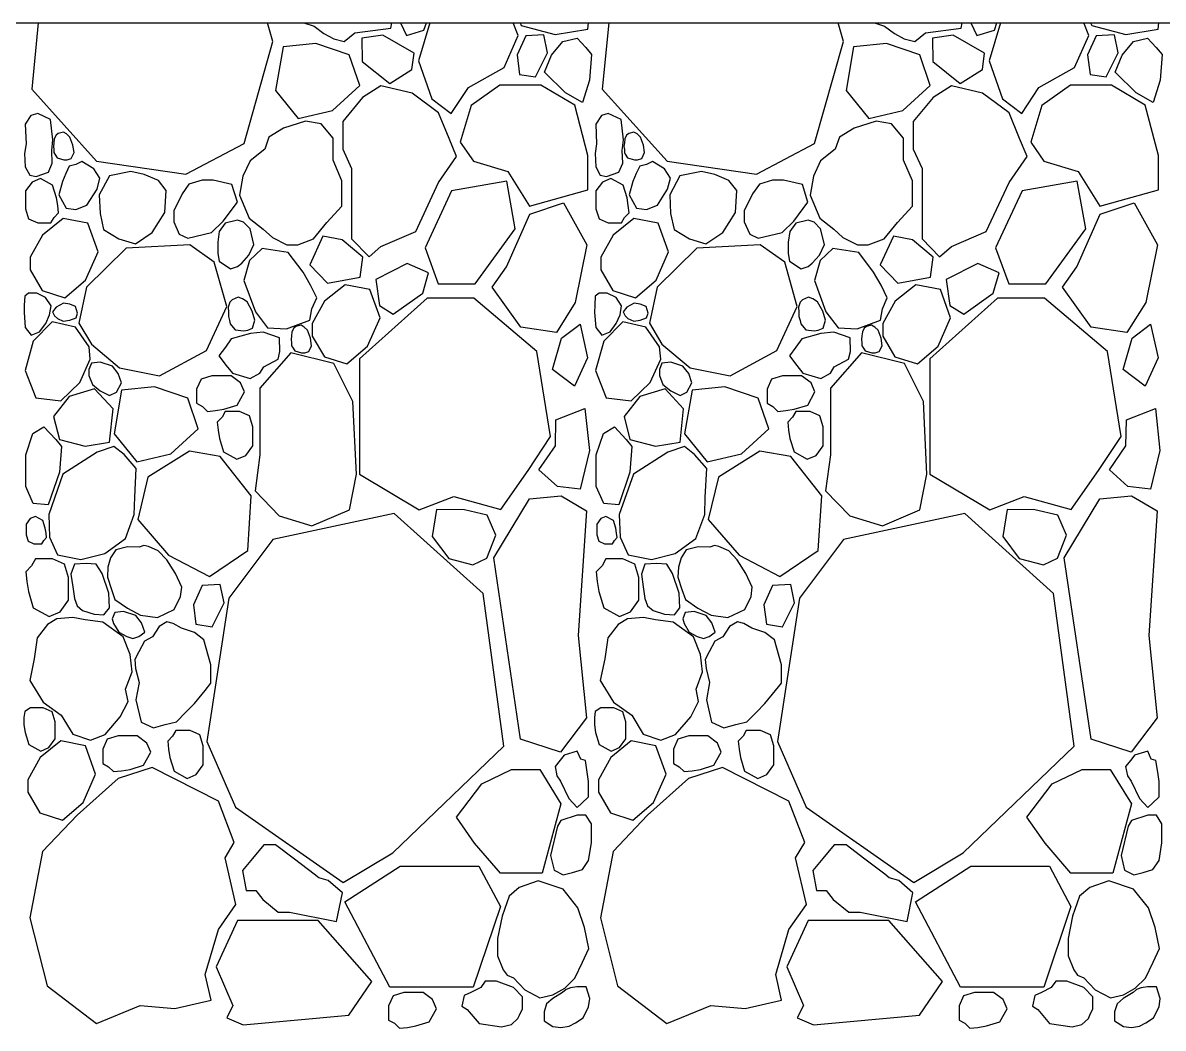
# Model space of a CAD drawing. Header units: millimetres. Extents: x 10227 to 13232, y 2 to 9351.
# Drawn here: x 11743.4 to 11919.8, y 948.5 to 1104 of the extents above; entities that cross this region are included whole.
import ezdxf

# ---------------------------------------------------------------- set-up
doc = ezdxf.new("R2010")
doc.units = ezdxf.units.MM
doc.layers.add('A-WALL-FULL-EXTR', color=1, linetype='Continuous')
doc.layers.add('RETINO', color=20, linetype='Continuous')

msp = doc.modelspace()

# ---------------------------------------------------------------- linework, layer by layer
at = {"layer": 'A-WALL-FULL-EXTR', "ltscale": 0.1}
msp.add_line((11708.18, 1103.98), (12003.18, 1103.98), dxfattribs=at)
at = {"layer": 'RETINO'}
for points in [[(11745.8, 1103.98), (11744.78, 1093.71), (11754.82, 1082.58), (11768.64, 1080.58), (11777.63, 1085.31), (11782.09, 1101.1), (11781.26, 1103.98)], [(11786.87, 1103.98), (11788.45, 1103.46), (11789.96, 1102.31), (11791.49, 1101.5), (11793.11, 1101.11), (11794.75, 1102.4)], [(11794.75, 1102.4), (11800.3, 1103.17), (11800.46, 1103.98)], [(11801.8, 1103.98), (11802.73, 1102.01), (11805.43, 1102.84), (11805.81, 1103.98)], [(11806.35, 1103.98), (11804.61, 1098.1), (11806.68, 1092.23), (11809.67, 1089.93), (11812.31, 1093.96)], [(11812.31, 1093.96), (11817.83, 1097.07), (11820.02, 1102.02), (11819.23, 1103.98)], [(11820.3, 1103.98), (11820.47, 1103.56), (11825.74, 1102.16)], [(11825.74, 1102.16), (11830.76, 1103.01), (11830.86, 1103.98)], [(11834.03, 1103.98), (11833, 1093.71), (11843.04, 1082.58), (11856.87, 1080.58), (11865.86, 1085.31), (11870.32, 1101.1), (11869.49, 1103.98)], [(11875.1, 1103.98), (11876.67, 1103.46), (11878.19, 1102.31), (11879.71, 1101.5), (11881.34, 1101.11), (11882.98, 1102.4)], [(11882.98, 1102.4), (11888.53, 1103.17), (11888.69, 1103.98)], [(11890.03, 1103.98), (11890.96, 1102.01), (11893.65, 1102.84), (11894.03, 1103.98)], [(11894.58, 1103.98), (11892.83, 1098.1), (11894.9, 1092.23), (11897.89, 1089.93), (11900.54, 1093.96)], [(11900.54, 1093.96), (11906.06, 1097.07), (11908.24, 1102.02), (11907.46, 1103.98)], [(11908.52, 1103.98), (11908.7, 1103.56), (11913.97, 1102.16)], [(11913.97, 1102.16), (11918.99, 1103.01), (11919.09, 1103.98)], [(11788.73, 1100.78), (11783.66, 1100.27), (11782.5, 1093.52), (11786, 1089.16), (11791.29, 1090.44), (11795.51, 1094.27), (11793.89, 1099.04), (11788.73, 1100.78)], [(11803.59, 1096.76), (11803.9, 1099.27), (11799.08, 1102.09), (11795.84, 1101.59), (11795.9, 1098), (11800.15, 1094.59), (11803.59, 1096.76)], [(11820.22, 1096), (11822.71, 1095.6), (11824.56, 1099.31), (11823.99, 1102.13), (11821.17, 1101.98), (11819.84, 1099), (11820.22, 1096)], [(11831.05, 1095.11), (11829.97, 1091.67), (11827.35, 1093.16), (11824.09, 1096.33), (11825.18, 1098.99), (11826.94, 1101.07), (11829.11, 1101.62), (11830.46, 1100.17), (11831.36, 1099.08), (11831.05, 1095.11)], [(11876.95, 1100.78), (11871.88, 1100.27), (11870.72, 1093.52), (11874.23, 1089.16), (11879.52, 1090.44), (11883.74, 1094.27), (11882.12, 1099.04), (11876.95, 1100.78)], [(11891.82, 1096.76), (11892.13, 1099.27), (11887.3, 1102.09), (11884.06, 1101.59), (11884.13, 1098), (11888.38, 1094.59), (11891.82, 1096.76)], [(11908.45, 1096), (11910.94, 1095.6), (11912.79, 1099.31), (11912.22, 1102.13), (11909.4, 1101.98), (11908.07, 1099), (11908.45, 1096)], [(11919.28, 1095.11), (11918.19, 1091.67), (11915.57, 1093.16), (11912.32, 1096.33), (11913.41, 1098.99), (11915.17, 1101.07), (11917.33, 1101.62), (11918.69, 1100.17), (11919.59, 1099.08), (11919.28, 1095.11)], [(11798.79, 1069.39), (11804.16, 1071.71), (11807.7, 1079.27), (11810.48, 1083.28), (11809.33, 1086.08), (11807.69, 1090.03), (11803.62, 1093.09), (11798.79, 1094.25), (11795.93, 1092.41), (11792.87, 1088.73), (11792.87, 1084.44), (11794.23, 1081.45), (11794.23, 1078.45), (11794.23, 1073.48), (11794.23, 1070.55), (11796.95, 1067.76), (11798.79, 1069.39)], [(11818.41, 1080.96), (11821.75, 1075.64), (11830.8, 1078.17), (11830.8, 1083.48), (11828.76, 1091.26), (11823.52, 1094.33), (11817.18, 1094.33), (11812.76, 1091.19), (11811.05, 1085.53), (11813.1, 1082.6), (11818.41, 1080.96)], [(11887.01, 1069.39), (11892.39, 1071.71), (11895.92, 1079.27), (11898.71, 1083.28), (11897.55, 1086.08), (11895.92, 1090.03), (11891.84, 1093.09), (11887.01, 1094.25), (11884.16, 1092.41), (11881.1, 1088.73), (11881.1, 1084.44), (11882.46, 1081.45), (11882.46, 1078.45), (11882.46, 1073.48), (11882.46, 1070.55), (11885.18, 1067.76), (11887.01, 1069.39)], [(11906.63, 1080.96), (11909.97, 1075.64), (11919.03, 1078.17), (11919.03, 1083.48), (11916.99, 1091.26), (11911.74, 1094.33), (11905.41, 1094.33), (11900.98, 1091.19), (11899.28, 1085.53), (11901.32, 1082.6), (11906.63, 1080.96)], [(11743.67, 1083.76), (11743.79, 1081.68), (11744.49, 1080.39), (11745.45, 1080.19), (11747.37, 1080.89), (11747.96, 1082.29), (11747.87, 1084.22), (11748.06, 1085.87), (11747.7, 1089.03), (11745.72, 1089.93), (11744.64, 1089.65), (11743.78, 1088.28), (11743.9, 1085.24), (11743.67, 1083.76)], [(11831.9, 1083.76), (11832.02, 1081.68), (11832.71, 1080.39), (11833.68, 1080.19), (11835.6, 1080.89), (11836.19, 1082.29), (11836.1, 1084.22), (11836.28, 1085.87), (11835.92, 1089.03), (11833.94, 1089.93), (11832.87, 1089.65), (11832.01, 1088.28), (11832.12, 1085.24), (11831.9, 1083.76)], [(11778.43, 1073.74), (11780.6, 1072.04), (11782.01, 1070.75), (11784.23, 1069.66), (11785.92, 1069.66), (11788.38, 1070.59), (11790.43, 1073.08), (11792.76, 1075.61), (11792.76, 1079.55), (11791.4, 1082.72), (11791.4, 1086.15), (11789.53, 1088.35), (11787.14, 1088.78), (11783.74, 1087.68), (11781.47, 1086.29), (11780.82, 1084.45), (11778.54, 1082.65), (11777.43, 1080.24), (11776.94, 1077.34), (11778.43, 1073.74)], [(11866.66, 1073.74), (11868.83, 1072.04), (11870.24, 1070.75), (11872.46, 1069.66), (11874.15, 1069.66), (11876.61, 1070.59), (11878.66, 1073.08), (11880.98, 1075.61), (11880.98, 1079.55), (11879.62, 1082.72), (11879.62, 1086.15), (11877.76, 1088.35), (11875.37, 1088.78), (11871.97, 1087.68), (11869.7, 1086.29), (11869.05, 1084.45), (11866.76, 1082.65), (11865.66, 1080.24), (11865.17, 1077.34), (11866.66, 1073.74)], [(11748.71, 1083.1), (11749.76, 1082.81), (11750.25, 1082.81), (11750.89, 1082.98), (11751.33, 1083.9), (11751.16, 1085.05), (11750.69, 1086.3), (11750.18, 1086.79), (11749.69, 1087.07), (11748.89, 1086.86), (11748.55, 1086.59), (11748.27, 1086.03), (11748.2, 1085.41), (11748.13, 1084.85), (11748.2, 1084.36), (11748.2, 1083.9), (11748.36, 1083.67), (11748.71, 1083.1)], [(11836.94, 1083.1), (11837.98, 1082.81), (11838.48, 1082.81), (11839.12, 1082.98), (11839.56, 1083.9), (11839.39, 1085.05), (11838.92, 1086.3), (11838.4, 1086.79), (11837.92, 1087.07), (11837.12, 1086.86), (11836.78, 1086.59), (11836.5, 1086.03), (11836.43, 1085.41), (11836.36, 1084.85), (11836.43, 1084.36), (11836.43, 1083.9), (11836.58, 1083.67), (11836.94, 1083.1)], [(11749.53, 1079.46), (11748.96, 1077.37), (11750.09, 1075.33), (11751.6, 1075.09), (11753.31, 1075.76), (11754.88, 1078.27), (11755.34, 1079.97), (11754.39, 1081.37), (11752.54, 1082.54), (11751.63, 1082.05), (11750.58, 1081.79), (11750.04, 1080.68), (11749.53, 1079.46)], [(11837.76, 1079.46), (11837.19, 1077.37), (11838.32, 1075.33), (11839.83, 1075.09), (11841.53, 1075.76), (11843.1, 1078.27), (11843.56, 1079.97), (11842.62, 1081.37), (11840.76, 1082.54), (11839.86, 1082.05), (11838.81, 1081.79), (11838.27, 1080.68), (11837.76, 1079.46)], [(11748.61, 1076.93), (11748.02, 1078.86), (11746.13, 1079.9), (11744.83, 1079.35), (11743.82, 1077.98), (11743.82, 1075.23), (11744.3, 1073.67), (11745.73, 1073.03), (11747.76, 1073.03), (11748.24, 1073.86), (11748.93, 1074.58), (11748.81, 1075.72), (11748.61, 1076.93)], [(11763.41, 1071.53), (11765.38, 1074.62), (11765.59, 1078.02), (11764.39, 1079.61), (11762.17, 1080.52), (11760.13, 1080.99), (11756.8, 1080.29), (11755.22, 1077.38), (11755.37, 1074.47), (11755.89, 1072.02), (11758.26, 1070.56), (11760.82, 1069.82), (11763.41, 1071.53)], [(11768.9, 1070.66), (11772.6, 1071.54), (11774.41, 1073.3), (11776.58, 1076.22), (11775.75, 1078.95), (11772.83, 1079.65), (11771.12, 1079.65), (11769.1, 1079), (11768.03, 1077.55), (11766.74, 1074.9), (11766.74, 1073.22), (11767.58, 1071.29), (11768.9, 1070.66)], [(11807.65, 1063.61), (11813.37, 1063.61), (11819.55, 1072.14), (11818.25, 1079.5), (11809.7, 1077.99), (11805.62, 1069.17)], [(11836.84, 1076.93), (11836.25, 1078.86), (11834.36, 1079.9), (11833.05, 1079.35), (11832.04, 1077.98), (11832.04, 1075.23), (11832.52, 1073.67), (11833.95, 1073.03), (11835.99, 1073.03), (11836.46, 1073.86), (11837.16, 1074.58), (11837.03, 1075.72), (11836.84, 1076.93)], [(11851.64, 1071.53), (11853.61, 1074.62), (11853.82, 1078.02), (11852.61, 1079.61), (11850.4, 1080.52), (11848.36, 1080.99), (11845.02, 1080.29), (11843.45, 1077.38), (11843.59, 1074.47), (11844.11, 1072.02), (11846.49, 1070.56), (11849.04, 1069.82), (11851.64, 1071.53)], [(11857.13, 1070.66), (11860.83, 1071.54), (11862.63, 1073.3), (11864.81, 1076.22), (11863.98, 1078.95), (11861.06, 1079.65), (11859.35, 1079.65), (11857.32, 1079), (11856.25, 1077.55), (11854.97, 1074.9), (11854.97, 1073.22), (11855.81, 1071.29), (11857.13, 1070.66)], [(11895.87, 1063.61), (11901.59, 1063.61), (11907.77, 1072.14), (11906.47, 1079.5), (11897.93, 1077.99), (11893.85, 1069.17)], [(11820.41, 1056.9), (11815.98, 1063.08), (11818.2, 1066.26), (11821.8, 1074.38), (11827.03, 1076.12), (11830.64, 1069.62), (11828.83, 1060.72)], [(11908.64, 1056.9), (11904.2, 1063.08), (11906.42, 1066.26), (11910.03, 1074.38), (11915.26, 1076.12), (11918.86, 1069.62), (11917.06, 1060.72)], [(11746.42, 1062.56), (11749.91, 1061.46), (11753.1, 1064.2), (11755.05, 1068.56), (11753.46, 1072.97), (11749.64, 1073.71), (11746.47, 1071.16), (11744.56, 1067.72), (11744.56, 1065.77), (11746.42, 1062.56)], [(11779.13, 1069.71), (11778.55, 1072.09), (11777.53, 1073.15), (11776.63, 1073.43), (11774.72, 1072.97), (11773.79, 1071.72), (11773.55, 1070.03), (11773.55, 1068.3), (11773.77, 1067.13), (11775.54, 1065.91), (11776.62, 1066.28), (11777.25, 1066.81), (11778.37, 1068.04), (11779.13, 1069.71)], [(11834.65, 1062.56), (11838.13, 1061.46), (11841.33, 1064.2), (11843.27, 1068.56), (11841.68, 1072.97), (11837.87, 1073.71), (11834.69, 1071.16), (11832.78, 1067.72), (11832.78, 1065.77), (11834.65, 1062.56)], [(11867.36, 1069.71), (11866.77, 1072.09), (11865.76, 1073.15), (11864.86, 1073.43), (11862.95, 1072.97), (11862.01, 1071.72), (11861.78, 1070.03), (11861.77, 1068.3), (11861.99, 1067.13), (11863.77, 1065.91), (11864.84, 1066.28), (11865.48, 1066.81), (11866.6, 1068.04), (11867.36, 1069.71)], [(11789.8, 1070.96), (11787.77, 1066.56), (11790.5, 1063.71), (11795.55, 1064.66), (11795.97, 1067.75), (11792.77, 1070.43), (11789.8, 1070.96)], [(11878.03, 1070.96), (11876, 1066.56), (11878.72, 1063.71), (11883.78, 1064.66), (11884.2, 1067.75), (11881, 1070.43), (11878.03, 1070.96)], [(11773.01, 1066.95), (11769.22, 1069.64), (11759.41, 1069.14), (11753.27, 1063.07), (11752.09, 1057.53), (11754.02, 1054.3), (11758.36, 1050.6), (11764.54, 1049.36), (11771.79, 1053.28), (11774.93, 1060.09), (11773.01, 1066.95)], [(11786.76, 1065.42), (11784.46, 1068.44), (11780.43, 1069.06), (11778.48, 1067.22), (11777.59, 1064.14), (11779.38, 1059.28), (11781.26, 1056.83), (11784.2, 1056.64), (11787.8, 1057.97), (11788.1, 1059.74), (11788.86, 1061.47), (11787.89, 1063.41), (11786.76, 1065.42)], [(11805.62, 1069.17), (11807.65, 1063.61)], [(11861.24, 1066.95), (11857.45, 1069.64), (11847.64, 1069.14), (11841.5, 1063.07), (11840.32, 1057.53), (11842.25, 1054.3), (11846.59, 1050.6), (11852.77, 1049.36), (11860.02, 1053.28), (11863.15, 1060.09), (11861.24, 1066.95)], [(11874.98, 1065.42), (11872.69, 1068.44), (11868.66, 1069.06), (11866.71, 1067.22), (11865.82, 1064.14), (11867.61, 1059.28), (11869.48, 1056.83), (11872.43, 1056.64), (11876.03, 1057.97), (11876.33, 1059.74), (11877.09, 1061.47), (11876.12, 1063.41), (11874.98, 1065.42)], [(11893.85, 1069.17), (11895.87, 1063.61)], [(11798.54, 1060.26), (11800.69, 1058.94), (11805.26, 1062.16), (11806.14, 1065.32), (11802.85, 1066.74), (11797.99, 1064.29), (11798.54, 1060.26)], [(11886.77, 1060.26), (11888.91, 1058.94), (11893.48, 1062.16), (11894.37, 1065.32), (11891.08, 1066.74), (11886.21, 1064.29), (11886.77, 1060.26)], [(11790.04, 1052.33), (11793.52, 1051.23), (11796.72, 1053.97), (11798.66, 1058.34), (11797.07, 1062.74), (11793.26, 1063.48), (11790.08, 1060.93), (11788.17, 1057.49), (11788.17, 1055.54), (11790.04, 1052.33)], [(11878.26, 1052.33), (11881.75, 1051.23), (11884.94, 1053.97), (11886.89, 1058.34), (11885.3, 1062.74), (11881.48, 1063.48), (11878.31, 1060.93), (11876.4, 1057.49), (11876.4, 1055.54), (11878.26, 1052.33)], [(11743.79, 1056.84), (11744.72, 1055.69), (11746, 1056.19), (11746.95, 1057.49), (11747.54, 1058.83), (11747.77, 1060.23), (11746.91, 1061.5), (11745.55, 1062.17), (11744.3, 1062.17), (11743.72, 1061.68), (11743.63, 1060.29), (11743.59, 1059.18), (11743.79, 1056.84)], [(11832.01, 1056.84), (11832.95, 1055.69), (11834.23, 1056.19), (11835.18, 1057.49), (11835.76, 1058.83), (11836, 1060.23), (11835.14, 1061.5), (11833.78, 1062.17), (11832.53, 1062.17), (11831.94, 1061.68), (11831.86, 1060.29), (11831.82, 1059.18), (11832.01, 1056.84)], [(11749.65, 1057.85), (11750.66, 1057.98), (11751.64, 1058.33), (11751.87, 1059.06), (11751.56, 1060.08), (11750.66, 1060.49), (11749.72, 1060.6), (11748.58, 1060), (11748.02, 1059.3), (11748.31, 1058.66), (11748.75, 1058.24), (11749.65, 1057.85)], [(11776.24, 1056.51), (11777.58, 1056.34), (11778.19, 1056.43), (11778.94, 1056.77), (11779.31, 1057.98), (11778.89, 1059.36), (11778.08, 1060.81), (11777.36, 1061.31), (11776.71, 1061.57), (11775.77, 1061.15), (11775.4, 1060.76), (11775.16, 1060.02), (11775.19, 1059.25), (11775.21, 1058.55), (11775.38, 1057.96), (11775.47, 1057.4), (11775.7, 1057.15), (11776.24, 1056.51)], [(11817.31, 1028.72), (11821.54, 1034.75), (11825.01, 1039.98), (11822.91, 1053.15), (11813.16, 1061.39), (11805.92, 1061.39), (11795.46, 1052.02), (11795.46, 1034.19), (11804.71, 1028.65), (11810.04, 1030.72), (11817.31, 1028.72)], [(11828.83, 1060.72), (11825.92, 1056.08)], [(11837.87, 1057.85), (11838.89, 1057.98), (11839.87, 1058.33), (11840.1, 1059.06), (11839.78, 1060.08), (11838.89, 1060.49), (11837.94, 1060.6), (11836.81, 1060), (11836.24, 1059.3), (11836.54, 1058.66), (11836.97, 1058.24), (11837.87, 1057.85)], [(11864.47, 1056.51), (11865.8, 1056.34), (11866.41, 1056.43), (11867.16, 1056.77), (11867.54, 1057.98), (11867.11, 1059.36), (11866.31, 1060.81), (11865.58, 1061.31), (11864.93, 1061.57), (11863.99, 1061.15), (11863.63, 1060.76), (11863.38, 1060.02), (11863.42, 1059.25), (11863.43, 1058.55), (11863.61, 1057.96), (11863.7, 1057.4), (11863.93, 1057.15), (11864.47, 1056.51)], [(11905.53, 1028.72), (11909.76, 1034.75), (11913.24, 1039.98), (11911.14, 1053.15), (11901.39, 1061.39), (11894.15, 1061.39), (11883.68, 1052.02), (11883.68, 1034.19), (11892.94, 1028.65), (11898.27, 1030.72), (11905.53, 1028.72)], [(11917.06, 1060.72), (11914.14, 1056.08)], [(11751.54, 1056.92), (11747.97, 1057.73), (11745.02, 1054.73), (11743.75, 1050.22), (11745.4, 1045.96), (11749.26, 1045.54), (11752.21, 1048.34), (11753.83, 1051.94), (11753.66, 1053.88), (11751.54, 1056.92)], [(11785.46, 1053.24), (11786.5, 1052.94), (11787, 1052.94), (11787.63, 1053.12), (11788.07, 1054.04), (11787.9, 1055.19), (11787.44, 1056.44), (11786.92, 1056.92), (11786.43, 1057.21), (11785.63, 1056.99), (11785.3, 1056.73), (11785.01, 1056.17), (11784.95, 1055.55), (11784.88, 1054.99), (11784.95, 1054.49), (11784.95, 1054.04), (11785.1, 1053.81), (11785.46, 1053.24)], [(11825.92, 1056.08), (11820.41, 1056.9)], [(11828.73, 1047.77), (11825.34, 1050.36), (11826.71, 1055.23), (11829.59, 1057.36), (11830.75, 1052.18), (11828.73, 1047.77)], [(11839.76, 1056.92), (11836.2, 1057.73), (11833.24, 1054.73), (11831.97, 1050.22), (11833.62, 1045.96), (11837.48, 1045.54), (11840.44, 1048.34), (11842.05, 1051.94), (11841.89, 1053.88), (11839.76, 1056.92)], [(11873.68, 1053.24), (11874.72, 1052.94), (11875.22, 1052.94), (11875.86, 1053.12), (11876.3, 1054.04), (11876.13, 1055.19), (11875.66, 1056.44), (11875.15, 1056.92), (11874.66, 1057.21), (11873.86, 1056.99), (11873.52, 1056.73), (11873.24, 1056.17), (11873.17, 1055.55), (11873.1, 1054.99), (11873.17, 1054.49), (11873.17, 1054.04), (11873.33, 1053.81), (11873.68, 1053.24)], [(11914.14, 1056.08), (11908.64, 1056.9)], [(11916.96, 1047.77), (11913.57, 1050.36), (11914.94, 1055.23), (11917.82, 1057.36), (11918.98, 1052.18), (11916.96, 1047.77)], [(11783.12, 1055.28), (11780.59, 1056.11), (11778.6, 1055.94), (11775.62, 1055.08), (11774.73, 1053.83), (11773.73, 1052.45), (11774.86, 1051), (11775.81, 1049.78), (11778.57, 1048.96), (11780.06, 1049.77), (11780.66, 1050.75), (11782.87, 1051.94), (11783.17, 1053.16), (11783.12, 1055.28)], [(11871.34, 1055.28), (11868.82, 1056.11), (11866.83, 1055.94), (11863.85, 1055.08), (11862.96, 1053.83), (11861.96, 1052.45), (11863.08, 1051), (11864.03, 1049.78), (11866.8, 1048.96), (11868.29, 1049.77), (11868.88, 1050.75), (11871.09, 1051.94), (11871.4, 1053.16), (11871.34, 1055.28)], [(11788.12, 1026.17), (11793.91, 1028.64), (11794.99, 1034.2), (11794.45, 1045.43), (11791.52, 1051.3), (11784.87, 1052.93), (11780.06, 1047.46), (11780.06, 1037.18), (11779.34, 1031.6), (11783.06, 1027.72), (11788.12, 1026.17)], [(11876.34, 1026.17), (11882.14, 1028.64), (11883.21, 1034.2), (11882.67, 1045.43), (11879.74, 1051.3), (11873.1, 1052.93), (11868.29, 1047.46), (11868.29, 1037.18), (11867.56, 1031.6), (11871.28, 1027.72), (11876.34, 1026.17)], [(11754.16, 1048.02), (11755.39, 1047.04), (11756.83, 1046.35), (11757.87, 1046.87), (11758.66, 1048.31), (11758.15, 1049.73), (11757.26, 1050.88), (11755.38, 1051.49), (11754.01, 1051.36), (11753.63, 1050.36), (11753.63, 1049.43), (11754.16, 1048.02)], [(11842.38, 1048.02), (11843.61, 1047.04), (11845.05, 1046.35), (11846.1, 1046.87), (11846.88, 1048.31), (11846.38, 1049.73), (11845.48, 1050.88), (11843.61, 1051.49), (11842.24, 1051.36), (11841.86, 1050.36), (11841.86, 1049.43), (11842.38, 1048.02)], [(11774.48, 1044.21), (11776.56, 1044.85), (11777.69, 1046.89), (11777.09, 1048.29), (11775.61, 1049.38), (11772.65, 1049.38), (11770.97, 1048.86), (11770.28, 1047.32), (11770.28, 1045.13), (11771.17, 1044.62), (11771.95, 1043.87), (11773.18, 1044), (11774.48, 1044.21)], [(11862.71, 1044.21), (11864.79, 1044.85), (11865.91, 1046.89), (11865.31, 1048.29), (11863.84, 1049.38), (11860.88, 1049.38), (11859.19, 1048.86), (11858.51, 1047.32), (11858.51, 1045.13), (11859.4, 1044.62), (11860.18, 1043.87), (11861.41, 1044), (11862.71, 1044.21)], [(11763.75, 1047.68), (11758.68, 1047.17), (11757.52, 1040.42), (11761.02, 1036.06), (11766.32, 1037.34), (11770.53, 1041.17), (11768.92, 1045.94), (11763.75, 1047.68)], [(11851.98, 1047.68), (11846.91, 1047.17), (11845.75, 1040.42), (11849.25, 1036.06), (11854.54, 1037.34), (11858.76, 1041.17), (11857.14, 1045.94), (11851.98, 1047.68)], [(11753.04, 1038.5), (11756.83, 1039.14), (11757.37, 1044.29), (11754.51, 1047.39), (11750.59, 1046.17), (11748.17, 1043.07), (11749.06, 1039.56), (11753.04, 1038.5)], [(11841.27, 1038.5), (11845.06, 1039.14), (11845.6, 1044.29), (11842.74, 1047.39), (11838.81, 1046.17), (11836.39, 1043.07), (11837.29, 1039.56), (11841.27, 1038.5)], [(11825.76, 1038.57), (11825.83, 1042.58), (11830.33, 1044.31), (11831.02, 1037.81), (11829.59, 1031.84)], [(11913.99, 1038.57), (11914.06, 1042.58), (11918.56, 1044.31), (11919.25, 1037.81), (11917.81, 1031.84)], [(11773.81, 1039.69), (11774.44, 1037.61), (11776.48, 1036.48), (11777.88, 1037.08), (11778.97, 1038.56), (11778.97, 1041.51), (11778.46, 1043.2), (11776.91, 1043.89), (11774.72, 1043.89), (11774.21, 1043), (11773.46, 1042.22), (11773.6, 1040.99), (11773.81, 1039.69)], [(11862.03, 1039.69), (11862.67, 1037.61), (11864.7, 1036.48), (11866.11, 1037.08), (11867.2, 1038.56), (11867.2, 1041.51), (11866.68, 1043.2), (11865.14, 1043.89), (11862.95, 1043.89), (11862.44, 1043), (11861.69, 1042.22), (11861.82, 1040.99), (11862.03, 1039.69)], [(11749.07, 1034.49), (11747.35, 1029.44), (11745.03, 1029.65), (11743.86, 1032.27), (11743.85, 1037.16), (11744.96, 1040.46), (11746.68, 1041.48), (11748.49, 1039.55), (11749.39, 1038.46), (11749.07, 1034.49)], [(11837.3, 1034.49), (11835.57, 1029.44), (11833.25, 1029.65), (11832.09, 1032.27), (11832.08, 1037.16), (11833.19, 1040.46), (11834.91, 1041.48), (11836.71, 1039.55), (11837.61, 1038.46), (11837.3, 1034.49)], [(11760.72, 1030.63), (11760.95, 1035.06), (11759.06, 1037.2), (11757.49, 1038.46), (11754.92, 1037.56), (11749.59, 1034.15), (11747.42, 1027.95), (11747.55, 1024.43), (11748.79, 1021.68), (11752.38, 1020.97), (11756.07, 1021.9), (11759.27, 1024.21), (11760.64, 1027.96), (11760.72, 1030.63)], [(11769.17, 1037.72), (11762.76, 1033.69), (11761.18, 1027.14)], [(11778.73, 1030.82), (11773.92, 1036.92), (11769.17, 1037.72)], [(11826.07, 1032.26), (11823.23, 1034.84), (11825.76, 1038.57)], [(11848.94, 1030.63), (11849.18, 1035.06), (11847.29, 1037.2), (11845.72, 1038.46), (11843.15, 1037.56), (11837.82, 1034.15), (11835.65, 1027.95), (11835.78, 1024.43), (11837.02, 1021.68), (11840.61, 1020.97), (11844.3, 1021.9), (11847.5, 1024.21), (11848.86, 1027.96), (11848.94, 1030.63)], [(11857.4, 1037.72), (11850.99, 1033.69), (11849.41, 1027.14)], [(11866.95, 1030.82), (11862.15, 1036.92), (11857.4, 1037.72)], [(11914.3, 1032.26), (11911.45, 1034.84), (11913.99, 1038.57)], [(11829.59, 1031.84), (11826.07, 1032.26)], [(11917.81, 1031.84), (11914.3, 1032.26)], [(11761.18, 1027.14), (11765.93, 1021.65), (11772.26, 1018.35), (11778.18, 1022.35), (11778.73, 1030.82)], [(11826.55, 991.19), (11820.39, 993.22), (11816.23, 1021.24), (11821.75, 1030.35), (11826.65, 1030.8), (11830.58, 1028.51), (11829.3, 1009.24)], [(11849.41, 1027.14), (11854.16, 1021.65), (11860.49, 1018.35), (11866.41, 1022.35), (11866.95, 1030.82)], [(11914.78, 991.19), (11908.62, 993.22), (11904.46, 1021.24), (11909.98, 1030.35), (11914.88, 1030.8), (11918.81, 1028.51), (11917.53, 1009.24)], [(11815.24, 1027.84), (11811.7, 1028.64), (11807.38, 1028.7), (11806.71, 1024.52), (11809.28, 1021.15)], [(11903.47, 1027.84), (11899.93, 1028.64), (11895.61, 1028.7), (11894.94, 1024.52), (11897.51, 1021.15)], [(11746.88, 1025.82), (11746.52, 1027), (11745.36, 1027.64), (11744.56, 1027.3), (11743.94, 1026.46), (11743.94, 1024.77), (11744.24, 1023.81), (11745.11, 1023.42), (11746.36, 1023.42), (11746.65, 1023.93), (11747.08, 1024.37), (11747, 1025.07), (11746.88, 1025.82)], [(11776.29, 982.7), (11792.95, 971.05), (11800.62, 975.63), (11817.78, 992.12), (11814.58, 1015.72), (11800.85, 1028.09), (11782.07, 1024.06), (11775.28, 1015.01), (11771.88, 992.81), (11776.29, 982.7)], [(11815.17, 1021.21), (11816.55, 1024.74), (11815.24, 1027.84)], [(11835.11, 1025.82), (11834.75, 1027), (11833.59, 1027.64), (11832.79, 1027.3), (11832.17, 1026.46), (11832.17, 1024.77), (11832.46, 1023.81), (11833.34, 1023.42), (11834.59, 1023.42), (11834.88, 1023.93), (11835.31, 1024.37), (11835.23, 1025.07), (11835.11, 1025.82)], [(11864.52, 982.7), (11881.18, 971.05), (11888.85, 975.63), (11906.01, 992.12), (11902.81, 1015.72), (11889.07, 1028.09), (11870.3, 1024.06), (11863.51, 1015.01), (11860.11, 992.81), (11864.52, 982.7)], [(11903.4, 1021.21), (11904.78, 1024.74), (11903.47, 1027.84)], [(11761.41, 1022.88), (11759.6, 1022.96), (11757.78, 1022.45), (11756.97, 1021.23), (11756.56, 1019.78), (11756.49, 1018.23), (11757.11, 1016.36), (11757.63, 1014.78), (11759.58, 1013.44), (11761.61, 1012.38), (11764.21, 1012.01), (11766.83, 1013.25), (11767.81, 1015.24), (11767.99, 1016.68), (11767, 1018.83), (11765.68, 1020.95), (11764.36, 1022.33), (11762.83, 1023.01), (11762.12, 1023.14), (11761.41, 1022.88)], [(11849.63, 1022.88), (11847.82, 1022.96), (11846, 1022.45), (11845.2, 1021.23), (11844.78, 1019.78), (11844.71, 1018.23), (11845.34, 1016.36), (11845.86, 1014.78), (11847.81, 1013.44), (11849.84, 1012.38), (11852.44, 1012.01), (11855.06, 1013.25), (11856.04, 1015.24), (11856.22, 1016.68), (11855.22, 1018.83), (11853.9, 1020.95), (11852.58, 1022.33), (11851.05, 1023.01), (11850.35, 1023.14), (11849.63, 1022.88)], [(11809.28, 1021.15), (11813.02, 1020.13), (11815.17, 1021.21)], [(11897.51, 1021.15), (11901.25, 1020.13), (11903.4, 1021.21)], [(11744.27, 1016.02), (11745.03, 1013.53), (11747.47, 1012.18), (11749.16, 1012.9), (11750.47, 1014.67), (11750.47, 1018.22), (11749.85, 1020.24), (11748, 1021.06), (11745.36, 1021.06), (11744.75, 1019.99), (11743.85, 1019.06), (11744.01, 1017.58), (11744.27, 1016.02)], [(11752.63, 1013.07), (11754.44, 1012.52), (11755.95, 1012.41), (11756.79, 1013.52), (11756.69, 1015.78), (11755.66, 1018.82), (11754.75, 1020.24), (11753.19, 1020.37), (11751.38, 1020.28), (11750.85, 1018.7), (11751.13, 1016.76), (11751.4, 1014.96), (11751.79, 1013.82), (11752.63, 1013.07)], [(11832.49, 1016.02), (11833.25, 1013.53), (11835.7, 1012.18), (11837.39, 1012.9), (11838.69, 1014.67), (11838.69, 1018.22), (11838.07, 1020.24), (11836.22, 1021.06), (11833.59, 1021.06), (11832.98, 1019.99), (11832.08, 1019.06), (11832.24, 1017.58), (11832.49, 1016.02)], [(11840.86, 1013.07), (11842.66, 1012.52), (11844.17, 1012.41), (11845.02, 1013.52), (11844.91, 1015.78), (11843.89, 1018.82), (11842.98, 1020.24), (11841.42, 1020.37), (11839.61, 1020.28), (11839.07, 1018.7), (11839.36, 1016.76), (11839.62, 1014.96), (11840.02, 1013.82), (11840.86, 1013.07)], [(11770.17, 1010.98), (11772.67, 1010.58), (11774.52, 1014.3), (11773.95, 1017.11), (11771.13, 1016.96), (11769.8, 1013.98), (11770.17, 1010.98)], [(11858.4, 1010.98), (11860.89, 1010.58), (11862.75, 1014.3), (11862.17, 1017.11), (11859.36, 1016.96), (11858.02, 1013.98), (11858.4, 1010.98)], [(11758.24, 1009.73), (11759.47, 1009.05), (11760.43, 1008.75), (11761.34, 1009.08), (11762.26, 1009.74), (11761.76, 1011.16), (11760.86, 1012.31), (11758.99, 1012.92), (11757.62, 1012.79), (11757.24, 1011.79), (11757.43, 1011.1), (11758.24, 1009.73)], [(11846.47, 1009.73), (11847.7, 1009.05), (11848.66, 1008.75), (11849.56, 1009.08), (11850.49, 1009.74), (11849.98, 1011.16), (11849.09, 1012.31), (11847.21, 1012.92), (11845.84, 1012.79), (11845.46, 1011.79), (11845.66, 1011.1), (11846.47, 1009.73)], [(11755.76, 1011.3), (11753.03, 1011.63), (11751.15, 1012), (11748.69, 1011.78), (11747.24, 1010.91), (11745.63, 1008.84), (11745.17, 1005.64), (11744.49, 1002.28), (11746.54, 998.9), (11749.34, 996.9), (11751.12, 993.96), (11753.86, 993.06), (11756.12, 993.93), (11758.46, 996.63), (11759.68, 999), (11759.28, 1000.91), (11760.3, 1003.63), (11759.99, 1006.27), (11758.9, 1009), (11755.76, 1011.3)], [(11760.89, 999.28), (11761.69, 995.82), (11763.59, 994.96), (11765.43, 995.44), (11767.17, 995.9), (11768.62, 997.38), (11769.95, 998.73), (11771.59, 1000.74), (11772.48, 1001.84), (11772.48, 1004.71), (11771.42, 1008.54), (11769.93, 1009.68), (11767.92, 1010.37), (11766.67, 1011.06), (11765.7, 1011.36), (11764.48, 1010.6), (11763.45, 1009.02), (11762.2, 1008.34), (11761.34, 1006.7), (11760.73, 1005.53), (11760.85, 1004.12), (11761.39, 1001.94), (11760.89, 999.28)], [(11843.99, 1011.3), (11841.25, 1011.63), (11839.38, 1012), (11836.92, 1011.78), (11835.47, 1010.91), (11833.85, 1008.84), (11833.39, 1005.64), (11832.71, 1002.28), (11834.76, 998.9), (11837.57, 996.9), (11839.35, 993.96), (11842.09, 993.06), (11844.35, 993.93), (11846.69, 996.63), (11847.9, 999), (11847.51, 1000.91), (11848.53, 1003.63), (11848.22, 1006.27), (11847.13, 1009), (11843.99, 1011.3)], [(11849.12, 999.28), (11849.92, 995.82), (11851.81, 994.96), (11853.66, 995.44), (11855.39, 995.9), (11856.84, 997.38), (11858.17, 998.73), (11859.81, 1000.74), (11860.71, 1001.84), (11860.71, 1004.71), (11859.65, 1008.54), (11858.15, 1009.68), (11856.15, 1010.37), (11854.89, 1011.06), (11853.92, 1011.36), (11852.7, 1010.6), (11851.68, 1009.02), (11850.43, 1008.34), (11849.56, 1006.7), (11848.95, 1005.53), (11849.07, 1004.12), (11849.62, 1001.94), (11849.12, 999.28)], [(11829.3, 1009.24), (11830.58, 996.48)], [(11917.53, 1009.24), (11918.81, 996.48)], [(11743.76, 994.24), (11744.33, 992.37), (11746.17, 991.36), (11747.43, 991.9), (11748.41, 993.23), (11748.41, 995.89), (11747.95, 997.4), (11746.56, 998.02), (11744.59, 998.02), (11743.71, 997.46), (11743.56, 996.52), (11743.57, 995.41), (11743.76, 994.24)], [(11830.58, 996.48), (11826.55, 991.19)], [(11831.99, 994.24), (11832.56, 992.37), (11834.39, 991.36), (11835.66, 991.9), (11836.64, 993.23), (11836.64, 995.89), (11836.17, 997.4), (11834.79, 998.02), (11832.81, 998.02), (11831.94, 997.46), (11831.79, 996.52), (11831.8, 995.41), (11831.99, 994.24)], [(11918.81, 996.48), (11914.78, 991.19)], [(11746.05, 981.78), (11749.54, 980.67), (11752.73, 983.41), (11754.67, 987.78), (11753.08, 992.18), (11749.27, 992.92), (11746.09, 990.38), (11744.19, 986.93), (11744.19, 984.99), (11746.05, 981.78)], [(11759.99, 988.52), (11762.06, 989.16), (11763.19, 991.19), (11762.59, 992.6), (11761.11, 993.69), (11758.16, 993.69), (11756.47, 993.17), (11755.79, 991.63), (11755.79, 989.44), (11756.68, 988.93), (11757.45, 988.18), (11758.68, 988.31), (11759.99, 988.52)], [(11766.15, 990.34), (11766.79, 988.26), (11768.82, 987.13), (11770.23, 987.73), (11771.32, 989.21), (11771.32, 992.17), (11770.8, 993.85), (11769.26, 994.54), (11767.07, 994.54), (11766.56, 993.65), (11765.81, 992.87), (11765.94, 991.64), (11766.15, 990.34)], [(11834.28, 981.78), (11837.76, 980.67), (11840.96, 983.41), (11842.9, 987.78), (11841.31, 992.18), (11837.5, 992.92), (11834.32, 990.38), (11832.41, 986.93), (11832.41, 984.99), (11834.28, 981.78)], [(11848.21, 988.52), (11850.29, 989.16), (11851.42, 991.19), (11850.82, 992.6), (11849.34, 993.69), (11846.38, 993.69), (11844.7, 993.17), (11844.01, 991.63), (11844.01, 989.44), (11844.9, 988.93), (11845.68, 988.18), (11846.91, 988.31), (11848.21, 988.52)], [(11854.38, 990.34), (11855.01, 988.26), (11857.05, 987.13), (11858.46, 987.73), (11859.55, 989.21), (11859.55, 992.17), (11859.03, 993.85), (11857.49, 994.54), (11855.29, 994.54), (11854.78, 993.65), (11854.03, 992.87), (11854.17, 991.64), (11854.38, 990.34)], [(11826.58, 986.68), (11827.84, 984.01), (11829.15, 982.61), (11829.86, 983.3), (11830.9, 984.29), (11830.9, 986.66), (11830.69, 988.1), (11830.42, 989.9), (11829.7, 990.11), (11829.15, 991.35), (11827.11, 990.7), (11826.5, 989.94), (11825.71, 988.96), (11826, 987.52), (11826.58, 986.68)], [(11914.8, 986.68), (11916.07, 984.01), (11917.38, 982.61), (11918.09, 983.3), (11919.13, 984.29), (11919.13, 986.66), (11918.91, 988.1), (11918.64, 989.9), (11917.92, 990.11), (11917.37, 991.35), (11915.34, 990.7), (11914.73, 989.94), (11913.94, 988.96), (11914.23, 987.52), (11914.8, 986.68)], [(11766.89, 951.56), (11772.51, 952.81), (11771.61, 956.81), (11773.65, 963.78), (11776.36, 967.65), (11774.7, 974.84), (11776.1, 977.21), (11773.65, 983.62), (11763.39, 988.8), (11758.13, 987.13), (11751.79, 981.44), (11746.46, 975.82), (11744.49, 965.57), (11747.16, 955.04), (11754.78, 949.22), (11761.57, 952), (11766.89, 951.56)], [(11813.28, 977.11), (11810.46, 981.11), (11814.37, 986.3), (11819, 988.48), (11823.36, 988.48), (11826.63, 983.2), (11823.72, 972.48), (11817.27, 972.48), (11813.28, 977.11)], [(11855.12, 951.56), (11860.73, 952.81), (11859.84, 956.81), (11861.87, 963.78), (11864.59, 967.65), (11862.92, 974.84), (11864.33, 977.21), (11861.87, 983.62), (11851.61, 988.8), (11846.35, 987.13), (11840.01, 981.44), (11834.68, 975.82), (11832.72, 965.57), (11835.39, 955.04), (11843.01, 949.22), (11849.8, 952), (11855.12, 951.56)], [(11901.51, 977.11), (11898.69, 981.11), (11902.6, 986.3), (11907.23, 988.48), (11911.58, 988.48), (11914.85, 983.2), (11911.95, 972.48), (11905.5, 972.48), (11901.51, 977.11)], [(11825.55, 972.92), (11826.99, 972.2), (11828.43, 972.6), (11829.94, 973.02), (11830.9, 974.44), (11831.35, 977.15), (11831.35, 980.09), (11830.47, 981.46), (11829.13, 981.46), (11826.61, 980.64), (11826.09, 979.72), (11825.02, 975.18), (11825.55, 972.92)], [(11913.78, 972.92), (11915.22, 972.2), (11916.65, 972.6), (11918.17, 973.02), (11919.12, 974.44), (11919.57, 977.15), (11919.57, 980.09), (11918.7, 981.46), (11917.36, 981.46), (11914.84, 980.64), (11914.32, 979.72), (11913.24, 975.18), (11913.78, 972.92)], [(11780.52, 968.4), (11782.91, 966.42), (11784.67, 966.42), (11791.94, 965.02), (11792.82, 969.44), (11790.64, 971.36), (11789.16, 971.74), (11788.46, 972.3), (11785.4, 974.64), (11782.49, 976.86), (11780.67, 976.86), (11778.91, 974.74), (11777.38, 972.9), (11777.92, 969.8), (11779.43, 969.8), (11780.52, 968.4)], [(11868.74, 968.4), (11871.13, 966.42), (11872.9, 966.42), (11880.17, 965.02), (11881.05, 969.44), (11878.87, 971.36), (11877.39, 971.74), (11876.69, 972.3), (11873.62, 974.64), (11870.71, 976.86), (11868.9, 976.86), (11867.13, 974.74), (11865.6, 972.9), (11866.15, 969.8), (11867.65, 969.8), (11868.74, 968.4)], [(11793.21, 968.02), (11801.76, 973.54), (11813.93, 973.54), (11817.26, 967.3), (11813.06, 954.82), (11800.17, 954.82), (11793.21, 968.02)], [(11881.44, 968.02), (11889.99, 973.54), (11902.16, 973.54), (11905.49, 967.3), (11901.29, 954.82), (11888.39, 954.82), (11881.44, 968.02)], [(11819.27, 956.26), (11821.04, 954.43), (11823.37, 953.18), (11825.39, 953.64), (11827.21, 954.71), (11828.78, 956.21), (11829.96, 958.72), (11830.95, 960.83), (11830.28, 964.08), (11829.24, 967.12), (11826.96, 970.02), (11823.1, 971.3), (11820.17, 970.23), (11818.6, 968.94), (11817.53, 965.8), (11816.81, 962.36), (11816.81, 959.68), (11817.71, 957.5), (11818.3, 956.7), (11819.27, 956.26)], [(11907.5, 956.26), (11909.26, 954.43), (11911.6, 953.18), (11913.61, 953.64), (11915.43, 954.71), (11917, 956.21), (11918.19, 958.72), (11919.18, 960.83), (11918.51, 964.08), (11917.47, 967.12), (11915.19, 970.02), (11911.33, 971.3), (11908.4, 970.23), (11906.82, 968.94), (11905.75, 965.8), (11905.04, 962.36), (11905.04, 959.68), (11905.93, 957.5), (11906.53, 956.7), (11907.5, 956.26)], [(11775.89, 952.03), (11774.95, 950.09), (11777.47, 949.04), (11793.84, 950.52), (11797.38, 955.74), (11789.09, 965.16), (11776.61, 965.16), (11773.32, 958.01), (11775.89, 952.03)], [(11864.12, 952.03), (11863.17, 950.09), (11865.7, 949.04), (11882.07, 950.52), (11885.61, 955.74), (11877.32, 965.16), (11864.83, 965.16), (11861.55, 958.01), (11864.12, 952.03)], [(11812.14, 951.4), (11813.96, 949.24), (11817.44, 948.72), (11818.97, 949.05), (11819.96, 949.99), (11820.21, 950.5), (11820.67, 951.5), (11820.67, 953.37), (11819.27, 954.77), (11816.66, 955.77), (11814.93, 955.77), (11814.22, 954.78), (11812.71, 954.04), (11811.67, 953.54), (11811.32, 951.89), (11812.14, 951.4)], [(11826.88, 954.01), (11825.36, 953.07), (11824.4, 952.27), (11824.01, 951.01), (11824.01, 949.66), (11825.38, 948.77), (11826.62, 948.6), (11827.88, 948.82), (11828.86, 949.35), (11830.04, 950.12), (11830.89, 951.78), (11831.08, 953.11), (11830.5, 954.9), (11829.09, 954.88), (11828.1, 954.72), (11827.42, 954.48), (11826.88, 954.01)], [(11900.36, 951.4), (11902.19, 949.24), (11905.67, 948.72), (11907.2, 949.05), (11908.19, 949.99), (11908.43, 950.5), (11908.9, 951.5), (11908.9, 953.37), (11907.49, 954.77), (11904.88, 955.77), (11903.16, 955.77), (11902.45, 954.78), (11900.93, 954.04), (11899.9, 953.54), (11899.55, 951.89), (11900.36, 951.4)], [(11915.11, 954.01), (11913.58, 953.07), (11912.62, 952.27), (11912.23, 951.01), (11912.23, 949.66), (11913.6, 948.77), (11914.84, 948.6), (11916.1, 948.82), (11917.09, 949.35), (11918.27, 950.12), (11919.11, 951.78), (11919.3, 953.11), (11918.73, 954.9), (11917.31, 954.88), (11916.33, 954.72), (11915.64, 954.48), (11915.11, 954.01)], [(11804.18, 948.84), (11806.26, 949.48), (11807.38, 951.51), (11806.78, 952.92), (11805.31, 954.01), (11802.35, 954.01), (11800.66, 953.49), (11799.98, 951.95), (11799.98, 949.76), (11800.87, 949.25), (11801.65, 948.5), (11802.88, 948.63), (11804.18, 948.84)], [(11892.41, 948.84), (11894.48, 949.48), (11895.61, 951.51), (11895.01, 952.92), (11893.53, 954.01), (11890.58, 954.01), (11888.89, 953.49), (11888.2, 951.95), (11888.2, 949.76), (11889.1, 949.25), (11889.87, 948.5), (11891.1, 948.63), (11892.41, 948.84)]]:
    msp.add_lwpolyline(points, dxfattribs=at)

doc.saveas('drawing.dxf')
